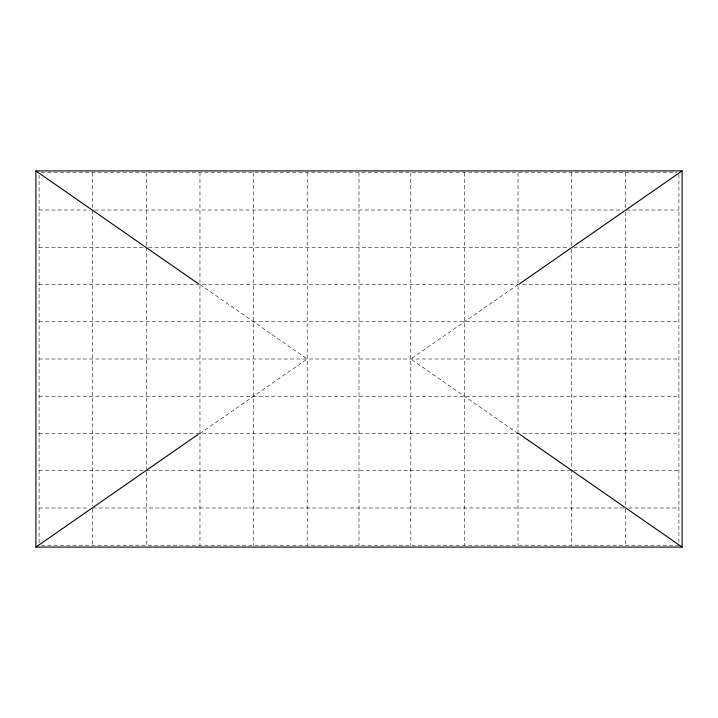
<?xml version="1.0" encoding="UTF-8"?>
<svg xmlns="http://www.w3.org/2000/svg" width="718" height="718" viewBox="0 0 718 718"><rect width="100%" height="100%" fill="white"/><g stroke="black" fill="none" stroke-linecap="round" stroke-linejoin="round"><path stroke-width="0.54" stroke-dasharray="3.59 2.69" d="M199.963 433.493L307.205 359L199.963 284.507M518.037 284.507L410.795 359L518.037 433.493M41.33 172.769L676.67 172.769M39.095 210.015L89.373 210.015M94.956 210.015L623.044 210.015M626.392 210.015L678.905 210.015M39.095 247.261L144.112 247.261M148.572 247.261L569.428 247.261M573.888 247.261L678.905 247.261M39.095 284.507L678.905 284.507M39.095 321.754L678.905 321.754M39.095 359L678.905 359M39.095 396.246L678.905 396.246M39.095 433.493L678.905 433.493M39.095 470.739L144.112 470.739M146.346 470.739L571.654 470.739M573.888 470.739L678.905 470.739M39.095 507.985L89.373 507.985M92.721 507.985L625.279 507.985M628.627 507.985L678.905 507.985M41.33 545.231L678.905 545.231L678.905 172.769M625.279 172.769L625.279 208.92M625.279 212.205L625.279 505.795M625.279 509.08L625.279 545.231M571.654 172.769L571.654 247.261M571.654 249.451L571.654 545.231M518.037 172.769L518.037 545.231M464.411 172.769L464.411 545.231M410.795 172.769L410.795 545.231M359 172.769L359 545.231M307.205 172.769L307.205 545.231M253.589 172.769L253.589 545.231M199.963 172.769L199.963 545.231M146.346 172.769L146.346 246.166M146.346 247.261L146.346 468.549M146.346 471.834L146.346 545.231M92.721 172.769L92.721 208.92M92.721 210.015L92.721 505.795M92.721 509.08L92.721 545.231M39.095 174.959L39.095 545.231"/><path stroke-width="1.08" d="M35.9 547.089L682.1 547.089L682.1 170.911L35.9 170.911L35.9 547.089L198.374 434.237M519.626 283.763L682.1 170.911M519.626 434.237L682.1 547.089M35.9 170.911L198.374 283.763"/></g></svg>
